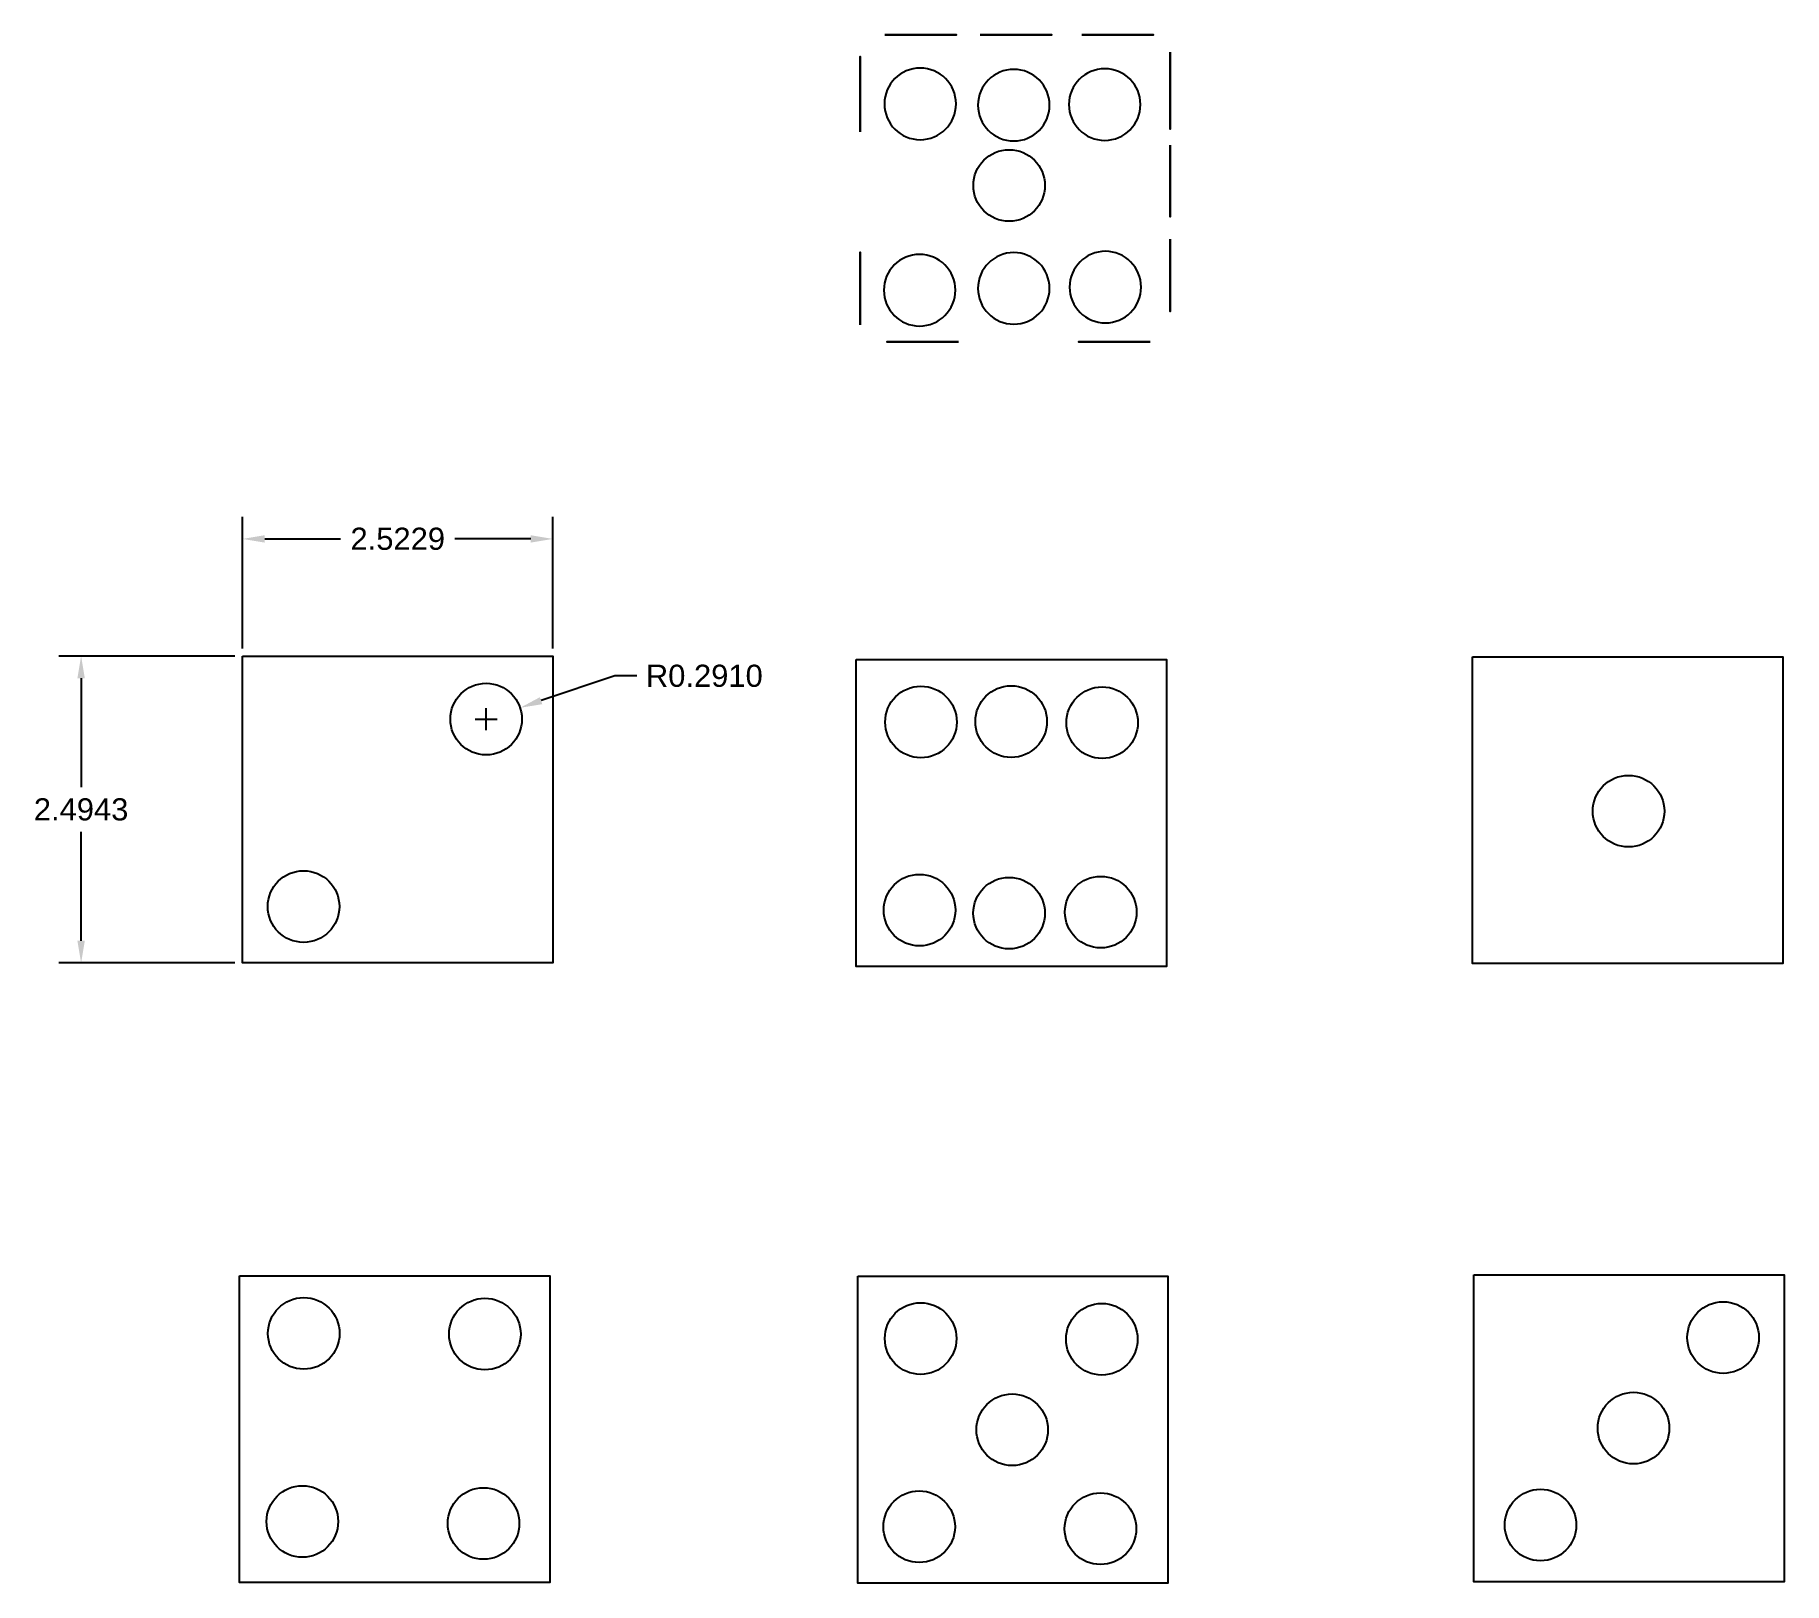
# Model space of a CAD drawing. Header units: inches. Extents: x 0.8 to 15, y 2.5 to 15.1.
import ezdxf

# ---------------------------------------------------------------- set-up
doc = ezdxf.new("R2010")
doc.units = ezdxf.units.IN
doc.header["$MEASUREMENT"] = 0
doc.styles.get("Standard").update_dxf_attribs({"font": 'arial.ttf'})
doc.dimstyles.get("Standard").update_dxf_attribs({"dimtxt": 0.18, "dimasz": 0.18, "dimexe": 0.18, "dimexo": 0.0625, "dimgap": 0.09, "dimtad": 0, "dimtih": 1, "dimtoh": 1, "dimdec": 4, "dimzin": 0, "dimdsep": 46, "dimtxsty": 'Standard', "dimcen": 0.09, "dimadec": 0, "dimazin": 0, "dimtfac": 1, "dimtdec": 4, "dimtofl": 0, "dimtmove": 0, "dimatfit": 3, "dimfxl": 1, "dimtolj": 1, "dimtzin": 0, "dimarcsym": 0})

# ---------------------------------------------------------------- blocks, each defined once
blk = doc.blocks.new('*D2')
at = {"color": 0, "lineweight": -2, "transparency": 16777216}
for p, q in [((2.489, 10.067), (2.489, 11.137)), ((5.012, 10.067), (5.012, 11.137)), ((2.669, 10.957), (3.285, 10.957)), ((4.832, 10.957), (4.216, 10.957))]:
    blk.add_line(p, q, dxfattribs=at)
at = {"color": 0, "transparency": 16777216}
for points in [[(2.669, 10.987), (2.669, 10.927), (2.489, 10.957)], [(4.832, 10.987), (4.832, 10.927), (5.012, 10.957)]]:
    blk.add_solid(points, dxfattribs=at)
at = {"layer": 'Defpoints', "color": 0, "transparency": 16777216}
for p in [(5.012, 10.957), (2.489, 10.004), (5.012, 10.004)]:
    blk.add_point(p, dxfattribs=at)
at = {"color": 0, "transparency": 16777216, "insert": (3.751, 10.957), "char_height": 0.18, "attachment_point": 5}
blk.add_mtext('\\A1;2.5229', dxfattribs=at)
blk = doc.blocks.new('*D3')
at = {"color": 0, "lineweight": -2, "transparency": 16777216}
for p, q in [((2.427, 10.004), (0.996, 10.004)), ((1.176, 9.824), (1.176, 8.939)), ((1.176, 7.69), (1.176, 8.575)), ((2.427, 7.51), (0.996, 7.51))]:
    blk.add_line(p, q, dxfattribs=at)
at = {"color": 0, "transparency": 16777216}
for points in [[(1.146, 9.824), (1.206, 9.824), (1.176, 10.004)], [(1.146, 7.69), (1.206, 7.69), (1.176, 7.51)]]:
    blk.add_solid(points, dxfattribs=at)
at = {"layer": 'Defpoints', "color": 0, "transparency": 16777216}
for p in [(1.176, 10.004), (2.489, 10.004), (2.489, 7.51)]:
    blk.add_point(p, dxfattribs=at)
at = {"color": 0, "transparency": 16777216, "insert": (1.176, 8.757), "char_height": 0.18, "attachment_point": 5}
blk.add_mtext('\\A1;2.4943', dxfattribs=at)
blk = doc.blocks.new('*D4')
at = {"color": 0, "lineweight": -2, "transparency": 16777216}
for p, q in [((5.515, 9.843), (4.916, 9.642)), ((5.695, 9.843), (5.515, 9.843)), ((4.47, 9.402), (4.47, 9.582)), ((4.38, 9.492), (4.56, 9.492))]:
    blk.add_line(p, q, dxfattribs=at)
at = {"color": 0, "transparency": 16777216}
blk.add_solid([(4.907, 9.67), (4.926, 9.613), (4.746, 9.584)], dxfattribs=at)
at = {"layer": 'Defpoints', "color": 0, "transparency": 16777216}
for p in [(4.746, 9.584), (4.47, 9.492)]:
    blk.add_point(p, dxfattribs=at)
at = {"color": 0, "transparency": 16777216, "insert": (6.244, 9.843), "char_height": 0.18, "attachment_point": 5}
blk.add_mtext('\\A1;R0.2910', dxfattribs=at)

msp = doc.modelspace()

# ---------------------------------------------------------------- linework, layer by layer
for points in [[(2.48913, 10.00412), (5.01202, 10.00412), (5.01202, 7.50984), (2.48913, 7.50984)], [(7.4796, 9.97612), (10.00249, 9.97612), (10.00249, 7.48184), (7.4796, 7.48184)], [(12.49112, 9.998), (15.01401, 9.998), (15.01401, 7.50372), (12.49112, 7.50372)], [(2.46352, 4.96545), (4.98641, 4.96545), (4.98641, 2.47117), (2.46352, 2.47117)], [(7.49145, 4.96246), (10.01434, 4.96246), (10.01434, 2.46818), (7.49145, 2.46818)], [(12.50117, 4.97332), (15.02405, 4.97332), (15.02405, 2.47904), (12.50117, 2.47904)]]:
    msp.add_lwpolyline(points, close=True)
at = {"extrusion": (0, 1, 0)}
for centre in [(-8.00371, 0.53164, 15.05393), (-8.77798, 1.38126, 15.05393), (-9.60565, 2.03515, 15.05393)]:
    msp.add_circle(centre, 0.291, dxfattribs=at)
at = {"extrusion": (-1, 0, 0)}
for centre in [(-14.58916, 0.51824, -7.51056), (-14.55806, 1.98825, -7.51056), (-12.99703, 1.97411, -7.51056), (-12.98855, 0.50976, -7.51056)]:
    msp.add_circle(centre, 0.291, dxfattribs=at)
at = {"extrusion": (1, 0, 0)}
for centre in [(14.62373, 0.60609, 10.03345), (14.57965, 1.95376, 10.03345), (13.86782, 1.28097, 10.03345), (13.10427, 0.59846, 10.03345), (13.09576, 1.91322, 10.03345)]:
    msp.add_circle(centre, 0.291, dxfattribs=at)
at = {"extrusion": (0, 0, -1)}
for centre in [(-7.99996, 14.4935), (-8.76011, 14.48337), (-9.49999, 14.48843), (-7.99489, 12.9788), (-8.76011, 12.994), (-9.50506, 13.00413)]:
    msp.add_circle(centre, 0.291, dxfattribs=at)
for centre, radius in [((8.72262, 13.83013, 2.5), 0.291), ((4.46979, 9.49182), 0.29101), ((8.0057, 9.46831), 0.29101), ((8.7392, 9.4716), 0.29101), ((9.47908, 9.46283), 0.29101), ((13.76004, 8.74338), 0.29101), ((2.98508, 7.96782), 0.29101), ((7.99438, 7.93884), 0.29101), ((8.72239, 7.91434), 0.29101), ((9.46769, 7.92252), 0.29101), ((2.98652, 4.49789), 0.29101), ((4.45991, 4.4924), 0.29101), ((8.00288, 4.45545), 0.29101), ((9.47627, 4.44996), 0.29101), ((14.52867, 4.4637), 0.29101), ((8.74759, 3.71399), 0.29101), ((13.79999, 3.72773), 0.29101), ((2.9752, 2.96841), 0.29101), ((4.44851, 2.9521), 0.29101), ((7.99156, 2.92597), 0.29101), ((9.46487, 2.90965), 0.29101), ((13.04396, 2.93971), 0.29101)]:
    msp.add_circle(centre, radius)
at = {"extrusion": (0, -1, 0)}
for centre in [(8.01994, 0.4375, -12.55965), (9.57767, 1.83258, -12.55965)]:
    msp.add_circle(centre, 0.291, dxfattribs=at)

# ---------------------------------------------------------------- dimensions: what is measured, and where the dimension line sits
dim = msp.add_linear_dim(base=(5.01202, 10.95727), p1=(2.48913, 10.00412), p2=(5.01202, 10.00412), dimstyle='Standard')
dim.commit()
dim.dimension.update_dxf_attribs({"geometry": '*D2', "text_midpoint": (3.75058, 10.95727)})
dim = msp.add_linear_dim(base=(1.17575, 10.00412), p1=(2.48913, 7.50984), p2=(2.48913, 10.00412), angle=90, dimstyle='Standard')
dim.commit()
dim.dimension.update_dxf_attribs({"geometry": '*D3', "text_midpoint": (1.17575, 8.75698)})
dim = msp.add_radius_dim(center=(4.46979, 9.49182), mpoint=(4.74566, 9.58444), dimstyle='Standard')
dim.commit()
dim.dimension.update_dxf_attribs({"geometry": '*D4', "text_midpoint": (6.24399, 9.84261), "dimtype": 164})

doc.saveas('drawing.dxf')
